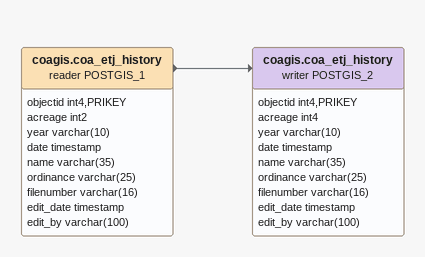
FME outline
coagis.coa_etj_history (reader POSTGIS_1)
    attributes: objectid int4,PRIKEY, acreage int2, year varchar(10), date timestamp, name varchar(35), ordinance varchar(25), filenumber varchar(16), edit_date timestamp, edit_by varchar(100)
    -> coagis.coa_etj_history (writer POSTGIS_2)
coagis.coa_etj_history (writer POSTGIS_2)
    attributes: objectid int4,PRIKEY, acreage int4, year varchar(10), date timestamp, name varchar(35), ordinance varchar(25), filenumber varchar(16), edit_date timestamp, edit_by varchar(100)
